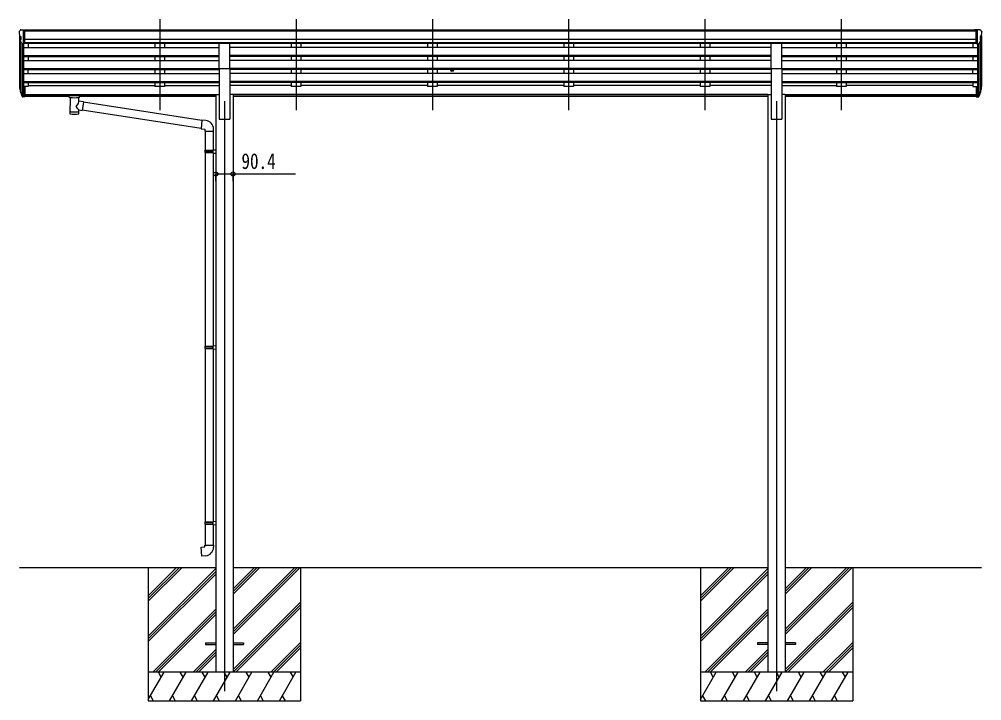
# Model space of a CAD drawing. Units: millimetres, scale not verified. Extents: x -10512 to 10512, y -7425 to 7425.
# Drawn here: x -2028 to 3028, y -3697 to -117 of the extents above; entities that cross this region are included whole.
import ezdxf
from ezdxf.enums import TextEntityAlignment as Align

# ---------------------------------------------------------------- set-up
doc = ezdxf.new("R2010")
doc.units = ezdxf.units.MM
doc.header["$LTSCALE"] = 30
doc.header["$PDMODE"] = 32
doc.header["$PDSIZE"] = 15
for name, color, linetype in [('0-4_YKK_12', 2, 'Continuous'), ('0-5_YKK_13', 4, 'Continuous'), ('0-6_YKK_A1', 4, 'Continuous'), ('0-7_YKK_D', 6, 'Continuous')]:
    doc.layers.add(name, color=color, linetype=linetype)
doc.styles.add('ＭＳ ゴシック', font='')
doc.styles.get('ＭＳ ゴシック').set_extended_font_data('MS Gothic')

msp = doc.modelspace()

# ---------------------------------------------------------------- linework, layer by layer
at = {"layer": '0-4_YKK_12'}
for p, q in [((-1289.79, -117.34), (-1289.79, -594.85)), ((-1289.79, -117.34), (-1289.79, -594.85)), ((-573.79, -117.34), (-573.79, -594.85)), ((-573.79, -117.34), (-573.79, -594.85)), ((142.21, -117.34), (142.21, -594.85)), ((142.21, -117.34), (142.21, -594.85)), ((858.21, -117.34), (858.21, -594.85)), ((858.21, -117.34), (858.21, -594.85)), ((1574.21, -117.34), (1574.21, -594.85)), ((1574.21, -117.34), (1574.21, -594.85)), ((2290.21, -117.34), (2290.21, -594.85)), ((2290.21, -117.34), (2290.21, -594.85)), ((-949.79, -548.17), (-949.79, -3646.74)), ((1950.21, -548.17), (1950.21, -3646.74))]:
    msp.add_line(p, q, dxfattribs=at)
at = {"layer": '0-5_YKK_13'}
for p, q in [((-2027.79, -182.45), (-2027.79, -183.08)), ((-2020.88, -173.65), (-2024.95, -179.46)), ((-2017.79, -173.08), (-2020.12, -173.23)), ((-2017.79, -173.08), (-1999.29, -173.08)), ((-2005.79, -246.07), (-2005.79, -173.08)), ((-1999.29, -173.08), (-1989.29, -173.17)), ((-1999.29, -245.07), (-1999.29, -173.08)), ((-1989.29, -174.69), (-1989.29, -173.17)), ((2999.71, -173.08), (2989.71, -173.17)), ((2989.71, -174.69), (2989.71, -173.17)), ((2999.71, -245.07), (2999.71, -173.08)), ((3018.21, -173.08), (2999.71, -173.08)), ((3006.21, -246.07), (3006.21, -173.08)), ((3018.21, -173.08), (3020.54, -173.23)), ((3021.3, -173.65), (3025.37, -179.46)), ((3028.21, -182.45), (3028.21, -183.08)), ((-2025.26, -204.27), (-2019.94, -207.34)), ((-2013.42, -244.25), (-2022.42, -228.66)), ((-2019.79, -207.6), (-2019.79, -223.87)), ((-2005.79, -246.07), (-2011, -245.75)), ((-1999.29, -245.07), (-2005.79, -245.07)), ((-977.29, -375.51), (-977.29, -243.71)), ((-977.29, -243.71), (-922.29, -243.71)), ((-922.29, -375.51), (-922.29, -243.71)), ((1922.71, -375.51), (1922.71, -243.71)), ((1922.71, -243.71), (1977.71, -243.71)), ((1977.71, -375.51), (1977.71, -243.71)), ((2999.71, -245.07), (3006.21, -245.07)), ((3006.21, -246.07), (3011.42, -245.75)), ((3013.83, -244.25), (3022.83, -228.66)), ((3020.21, -207.6), (3020.21, -223.87)), ((3025.67, -204.27), (3020.36, -207.34)), ((-977.29, -375.51), (-922.29, -375.51)), ((1922.71, -375.51), (1977.71, -375.51)), ((-2024.7, -484.65), (-2020.82, -492.6)), ((-2024.09, -483.28), (-2020.82, -490.34)), ((-2022.38, -495.93), (-2022.04, -500.33)), ((-2022.04, -500.33), (-2013.24, -523.88)), ((-2021.43, -499.77), (-2013.24, -515.95)), ((-2012.23, -514.82), (-2019.98, -499.41)), ((-2005.79, -470.46), (-2005.79, -525.24)), ((-1999.29, -470.46), (-2005.79, -470.46)), ((-1999.29, -470.46), (-1999.29, -524.5)), ((2999.71, -470.46), (2999.71, -524.5)), ((2999.71, -470.46), (3006.21, -470.46)), ((3006.21, -470.46), (3006.21, -525.24)), ((3012.64, -514.82), (3020.4, -499.41)), ((3021.84, -499.77), (3013.65, -515.95)), ((3022.46, -500.33), (3013.65, -523.88)), ((3024.51, -483.28), (3021.24, -490.34)), ((3025.11, -484.65), (3021.24, -492.6)), ((3022.8, -495.93), (3022.46, -500.33)), ((-2005.79, -515.5), (-2010.93, -515.5)), ((-2005.79, -517.3), (-2010.64, -517.3)), ((-2005.79, -525.24), (-2010.64, -525.24)), ((-1999.29, -510.6), (-2005.79, -510.6)), ((-1999.29, -515.48), (-2005.79, -515.48)), ((-1999.29, -524.5), (-2005.79, -524.5)), ((-1781.79, -515.34), (-1781.79, -521.1)), ((-1781.79, -515.53), (-1781.79, -517.07)), ((-1779.79, -514.68), (-1696.79, -514.68)), ((-1779.79, -516.86), (-1696.79, -516.86)), ((-1779.79, -521.76), (-1765.29, -521.76)), ((-1765.29, -527.41), (-1765.29, -520.86)), ((-1761.19, -528.33), (-1761.21, -613.77)), ((-1690.17, -550.98), (-1715.4, -547.07)), ((-1715.39, -547.07), (-1715.39, -528.33)), ((-1711.29, -527.41), (-1711.29, -520.86)), ((-1711.29, -521.76), (-1696.79, -521.76)), ((-1690.17, -550.98), (-1697.2, -596.24)), ((-1694.79, -515.34), (-1694.79, -521.1)), ((-1069.18, -649.38), (-1690.49, -552.99)), ((2999.71, -510.6), (3006.21, -510.6)), ((2999.71, -515.48), (3006.21, -515.48)), ((2999.71, -524.5), (3006.21, -524.5)), ((3006.21, -515.5), (3011.34, -515.5)), ((3006.21, -517.3), (3011.05, -517.3)), ((3006.21, -525.24), (3011.05, -525.24)), ((-1715.38, -613.77), (-1715.4, -593.1)), ((-1715.4, -593.41), (-1697.2, -596.24)), ((-1072.85, -691.31), (-1696.93, -594.5)), ((-1048.18, -649.34), (-1069.02, -647.52)), ((-1053.1, -705.09), (-1007.1, -705.09)), ((-1050.99, -705.09), (-1050.99, -805.81)), ((-1008.99, -705.09), (-1008.99, -803.25)), ((-1007.1, -705.09), (-1007.1, -694.17)), ((-1052.99, -807.81), (-1051.99, -805.81)), ((-1052.99, -807.81), (-1008.99, -807.81)), ((-1052.99, -807.81), (-1052.99, -815.81)), ((-1051.99, -805.81), (-1008.99, -805.81)), ((-1013.47, -807.81), (-1013.9, -805.81)), ((-1010.99, -803.31), (-994.99, -802.84)), ((-1010.99, -805.31), (-1010.99, -803.31)), ((-1010.99, -805.31), (-1008.99, -805.31)), ((-994.99, -802.84), (-994.99, -820.78)), ((-1052.99, -815.81), (-1008.99, -815.81)), ((-1052.99, -815.81), (-1051.99, -817.81)), ((-1051.99, -817.81), (-1008.99, -817.81)), ((-1050.99, -817.81), (-1050.99, -1834.5)), ((-1010.99, -820.31), (-1010.99, -818.31)), ((-1010.99, -820.31), (-994.99, -820.78)), ((-1008.99, -820.37), (-1008.99, -1831.94)), ((-1052.99, -1836.5), (-1051.99, -1834.5)), ((-1052.99, -1836.5), (-1008.99, -1836.5)), ((-1052.99, -1836.5), (-1052.99, -1844.5)), ((-1052.99, -1844.5), (-1008.99, -1844.5)), ((-1052.99, -1844.5), (-1051.99, -1846.5)), ((-1051.99, -1834.5), (-1008.99, -1834.5)), ((-1051.99, -1846.5), (-1008.99, -1846.5)), ((-1050.99, -1846.5), (-1050.99, -2757.18)), ((-1013.47, -1836.5), (-1013.9, -1834.5)), ((-1010.99, -1832), (-994.99, -1831.53)), ((-1010.99, -1834), (-1010.99, -1832)), ((-1010.99, -1834), (-1008.99, -1834)), ((-1010.99, -1849), (-1010.99, -1847)), ((-1010.99, -1849), (-994.99, -1849.47)), ((-1008.99, -1849.05), (-1008.99, -2754.62)), ((-994.99, -1831.53), (-994.99, -1849.47)), ((-1052.99, -2759.18), (-1051.99, -2757.18)), ((-1052.99, -2759.18), (-1008.99, -2759.18)), ((-1052.99, -2759.18), (-1052.99, -2767.18)), ((-1052.99, -2767.18), (-1008.99, -2767.18)), ((-1052.99, -2767.18), (-1051.99, -2769.18)), ((-1051.99, -2757.18), (-1008.99, -2757.18)), ((-1051.99, -2769.18), (-1008.99, -2769.18)), ((-1050.99, -2769.18), (-1050.99, -2879.18)), ((-1013.47, -2759.18), (-1013.9, -2757.18)), ((-1010.99, -2754.68), (-994.99, -2754.21)), ((-1010.99, -2756.68), (-1010.99, -2754.68)), ((-1010.99, -2756.68), (-1008.99, -2756.68)), ((-1010.99, -2771.68), (-1010.99, -2769.68)), ((-1010.99, -2771.68), (-994.99, -2772.15)), ((-1008.99, -2771.74), (-1008.99, -2879.18)), ((-994.99, -2754.21), (-994.99, -2772.15)), ((-1052.99, -2879.18), (-1006.99, -2879.18)), ((-1052.99, -2889.18), (-1052.99, -2879.18)), ((-1006.99, -2879.18), (-1006.99, -2890.1)), ((-1049.79, -3392.24), (-1049.79, -3401.24)), ((-1049.79, -3392.24), (-994.79, -3392.24)), ((-1049.79, -3401.24), (-994.79, -3401.24)), ((-904.79, -3392.24), (-849.79, -3392.24)), ((-904.79, -3401.24), (-849.79, -3401.24)), ((-849.79, -3392.24), (-849.79, -3401.24)), ((1850.21, -3392.24), (1850.21, -3401.24)), ((1905.21, -3392.24), (1850.21, -3392.24)), ((1905.21, -3401.24), (1850.21, -3401.24)), ((2050.21, -3392.24), (1995.21, -3392.24)), ((2050.21, -3401.24), (1995.21, -3401.24)), ((2050.21, -3392.24), (2050.21, -3401.24))]:
    msp.add_line(p, q, dxfattribs=at)
for points in [[(-1781.79, -515.34), (-1781.75, -515.15), (-1781.67, -515.01), (-1781.57, -514.92), (-1781.47, -514.86), (-1781.35, -514.81), (-1781.06, -514.75), (-1780.57, -514.7), (-1780.03, -514.68), (-1779.79, -514.68)], [(-1781.79, -521.1), (-1781.75, -521.29), (-1781.67, -521.43), (-1781.57, -521.52), (-1781.47, -521.59), (-1781.35, -521.63), (-1781.06, -521.69), (-1780.57, -521.74), (-1780.03, -521.76), (-1779.79, -521.76)], [(-1696.79, -514.68), (-1696.44, -514.68), (-1695.91, -514.71), (-1695.46, -514.76), (-1695.16, -514.84), (-1694.99, -514.93), (-1694.87, -515.07), (-1694.8, -515.25), (-1694.79, -515.34)], [(-1696.79, -521.76), (-1696.44, -521.76), (-1695.91, -521.73), (-1695.46, -521.68), (-1695.16, -521.61), (-1694.99, -521.51), (-1694.87, -521.37), (-1694.8, -521.19), (-1694.79, -521.1)], [(-1069.02, -647.52), (-1073.03, -693.34), (-1053.1, -695.09), (-1053.1, -705.09)], [(-1013.47, -807.81), (-1013.47, -815.81), (-1013.9, -817.81)], [(-1010.99, -818.31), (-1008.99, -818.31), (-1008.99, -805.31)], [(-1013.47, -1836.5), (-1013.47, -1844.5), (-1013.9, -1846.5)], [(-1010.99, -1847), (-1008.99, -1847), (-1008.99, -1834)], [(-1013.47, -2759.18), (-1013.47, -2767.18), (-1013.9, -2769.18)], [(-1010.99, -2769.68), (-1008.99, -2769.68), (-1008.99, -2756.68)], [(-1048.07, -2934.93), (-1068.91, -2936.75), (-1072.92, -2890.93), (-1052.99, -2889.18)]]:
    msp.add_lwpolyline(points, dxfattribs=at)
for centre, radius, start, end in [((-2024.79, -182.45), 3, 93, 180), ((-1825.79, -183.08), 202, 180, 184.94904), ((-2020.89, -199.9), 6.18, 185.7035, 224.99897), ((-2020.06, -174.22), 1, 93.5, 145), ((3020.48, -174.22), 1, 35, 86.5), ((3025.21, -182.45), 3, 0, 87), ((3021.3, -199.9), 6.18, 315.00103, 354.2965), ((2826.21, -183.08), 202, 355.05096, 0), ((-2019.82, -227.16), 3, 94.7167, 210), ((-2020.09, -223.87), 0.3, 274.7167, 0), ((-2020.09, -207.6), 0.3, 0, 60), ((-2010.82, -242.75), 3, 210, 266.5), ((3011.23, -242.75), 3, 273.5, 330), ((3020.51, -207.6), 0.3, 120, 180), ((3020.51, -223.87), 0.3, 180, 265.2833), ((3020.24, -227.16), 3, 330, 85.2833), ((-1996.61, -475.54), 29.53, 186.50806, 197.98144), ((-1995.21, -473.78), 30.41, 187.1552, 198.19734), ((2995.62, -473.78), 30.41, 341.80266, 352.8448), ((2997.03, -475.54), 29.53, 342.01856, 353.49194), ((-1052.1, -694.17), 45, 0, 85), ((-1051.99, -2890.1), 45, 275, 0)]:
    msp.add_arc(centre, radius, start, end, dxfattribs=at)
for centre, major_axis, ratio, start_param, end_param in [((-1937.14, -475.97), (-89.06, 1.43), 0.57596, 6.1962358, 6.3678173), ((-1937.93, -469.29), (87.93, 4.42), 0.541684, 3.0659337, 3.2228513), ((-2021.08, -495.93), (1.3, 0), 0.90356, 1.3700892, 3.347195), ((-1935.16, -479.74), (-89.07, 0), 0.90356, 0.2056023, 0.2515348), ((-1935.87, -475.87), (-88.05, 0), 0.90356, 0.2662965, 0.3003836), ((2936.29, -475.87), (88.05, 0), 0.90356, 5.9828017, 6.0168888), ((3021.5, -495.93), (-1.3, 0), 0.90356, 2.9359903, 4.9130961), ((2935.58, -479.74), (89.07, 0), 0.90356, 6.0316505, 6.077583), ((2938.35, -469.29), (-87.93, 4.42), 0.541684, 3.060334, 3.2172517), ((2937.56, -475.97), (89.06, 1.43), 0.57596, 6.1985533, 6.3701348), ((-2010.64, -514.59), (-3, 0), 0.90356, 0.5235988, 1.5707963), ((-2010.64, -522.53), (3, 0), 0.90356, 3.6651914, 4.712389), ((-2010.93, -514.14), (-1.5, 0), 0.90356, 0.5235988, 1.5707963), ((-1779.79, -517.07), (2, 0), 0.109601, 1.5707963, 3.1415927), ((-1738.29, -527.32), (27.06, 0), 0.069685, 3.1415927, 6.2831853), ((-1738.29, -520.86), (27, 0), 0.070066, 6.2831853, 9.424778), ((-1738.3, -573.61), (-22.81, -26.62), 0.234429, 1.6855472, 3.1268519), ((-1727.29, -524.84), (16, 0), 0.361356, 6.2636979, 6.2831853), ((-1696.79, -517.07), (2, 0), 0.109601, 0, 1.5707963), ((3011.05, -514.59), (3, 0), 0.90356, 4.712389, 5.7595865), ((3011.05, -522.53), (-3, 0), 0.90356, 1.5707963, 2.6179939), ((3011.34, -514.14), (1.5, 0), 0.90356, 4.712389, 5.7595865), ((-1738.29, -601.33), (22.91, 0), 0.122865, 3.1415927, 6.2831853), ((-1735.74, -570.97), (20.32, -22.25), 0.045535, 0.0389954, 1.3075346), ((-1738.29, -613.77), (22.92, 0), 0.101955, 3.1415499, 6.2833984)]:
    msp.add_ellipse(centre, major_axis=major_axis, ratio=ratio, start_param=start_param, end_param=end_param, dxfattribs=at)
at = {"layer": '0-6_YKK_A1'}
for p, q in [((2999.71, -174.69), (-1999.29, -174.69)), ((2999.71, -179.9), (-1999.29, -179.9)), ((-2025.79, -203.66), (-2025.79, -470.1)), ((-2020.82, -231.43), (-2020.82, -496.81)), ((-2011.79, -245.59), (-2011.8, -515.24)), ((-2005.79, -246.07), (-2005.79, -470.46)), ((2999.71, -223.44), (-1999.29, -223.44)), ((2999.71, -241.29), (-1999.29, -241.29)), ((-977.29, -244.53), (-1999.29, -244.53)), ((-1980.79, -244.53), (-1980.79, -264.99)), ((-1314.79, -244.53), (-1314.79, -264.99)), ((-1264.79, -244.53), (-1264.79, -264.99)), ((1922.71, -244.53), (-922.29, -244.53)), ((-598.79, -244.53), (-598.79, -264.99)), ((-548.79, -244.53), (-548.79, -264.99)), ((117.21, -244.53), (117.21, -264.99)), ((167.21, -244.53), (167.21, -264.99)), ((833.21, -244.53), (833.21, -264.99)), ((883.21, -244.53), (883.21, -264.99)), ((1549.21, -244.53), (1549.21, -264.99)), ((1599.21, -244.53), (1599.21, -264.99)), ((2999.71, -244.63), (1977.71, -244.63)), ((2265.21, -244.53), (2265.21, -264.99)), ((2315.21, -244.53), (2315.21, -264.99)), ((2981.21, -244.53), (2981.21, -264.99)), ((3006.21, -246.07), (3006.21, -470.46)), ((3012.21, -245.59), (3012.22, -515.24)), ((3021.24, -231.43), (3021.24, -496.81)), ((3026.21, -203.66), (3026.21, -470.1)), ((-2005.79, -264.99), (-977.29, -264.99)), ((1922.71, -264.99), (-922.29, -264.99)), ((1977.71, -264.99), (3006.21, -264.99)), ((-2005.79, -306.87), (-977.29, -306.87)), ((-2005.79, -308.36), (-977.29, -308.36)), ((-2005.79, -312.68), (-977.29, -312.68)), ((-2005.79, -333.48), (-977.29, -333.48)), ((-1980.79, -312.68), (-1980.79, -333.48)), ((-1314.79, -312.68), (-1314.79, -333.48)), ((-1264.79, -312.68), (-1264.79, -333.48)), ((1922.71, -306.87), (-922.29, -306.87)), ((1922.71, -308.36), (-922.29, -308.36)), ((1922.71, -312.68), (-922.29, -312.68)), ((1922.71, -333.48), (-922.29, -333.48)), ((-598.79, -312.68), (-598.79, -333.48)), ((-548.79, -312.68), (-548.79, -333.48)), ((117.21, -312.68), (117.21, -333.48)), ((167.21, -312.68), (167.21, -333.48)), ((833.21, -312.68), (833.21, -333.48)), ((883.21, -312.68), (883.21, -333.48)), ((1549.21, -312.68), (1549.21, -333.48)), ((1599.21, -312.68), (1599.21, -333.48)), ((1977.71, -306.87), (3006.21, -306.87)), ((1977.71, -308.36), (3006.21, -308.36)), ((1977.71, -312.68), (3006.21, -312.68)), ((1977.71, -333.48), (3006.21, -333.48)), ((2265.21, -312.68), (2265.21, -333.48)), ((2315.21, -312.68), (2315.21, -333.48)), ((2981.21, -312.68), (2981.21, -333.48)), ((-2005.79, -375.36), (-977.29, -375.36)), ((-2005.79, -376.85), (-977.29, -376.85)), ((-2005.79, -381.17), (-977.29, -381.17)), ((-2005.79, -401.97), (-977.29, -401.97)), ((-1980.79, -401.97), (-1980.79, -381.17)), ((-1314.79, -381.17), (-1314.79, -401.97)), ((-1264.79, -381.17), (-1264.79, -401.97)), ((-977.29, -375.51), (-977.29, -641.74)), ((1922.71, -375.36), (-922.29, -375.36)), ((-922.29, -375.51), (-922.29, -641.74)), ((1922.71, -376.85), (-922.29, -376.85)), ((1922.71, -381.17), (-922.29, -381.17)), ((1922.71, -401.97), (-922.29, -401.97)), ((-598.79, -381.17), (-598.79, -401.97)), ((-548.79, -381.17), (-548.79, -401.97)), ((117.21, -381.17), (117.21, -401.97)), ((167.21, -381.17), (167.21, -401.97)), ((833.21, -381.17), (833.21, -401.97)), ((883.21, -381.17), (883.21, -401.97)), ((1549.21, -381.17), (1549.21, -401.97)), ((1599.21, -381.17), (1599.21, -401.97)), ((1922.71, -375.51), (1922.71, -641.74)), ((1977.71, -375.36), (3006.21, -375.36)), ((1977.71, -375.51), (1977.71, -641.74)), ((1977.71, -376.85), (3006.21, -376.85)), ((1977.71, -381.17), (3006.21, -381.17)), ((1977.71, -401.97), (3006.21, -401.97)), ((2265.21, -381.17), (2265.21, -401.97)), ((2315.21, -381.17), (2315.21, -401.97)), ((2981.21, -401.97), (2981.21, -381.17)), ((-2005.79, -443.85), (-977.29, -443.85)), ((-2005.79, -445.35), (-977.29, -445.35)), ((-2005.79, -449.66), (-977.29, -449.66)), ((-1980.79, -449.66), (-1980.79, -471.1)), ((-1314.79, -449.66), (-1314.79, -471.1)), ((-1264.79, -449.66), (-1264.79, -471.1)), ((1922.71, -443.85), (-922.29, -443.85)), ((1922.71, -445.35), (-922.29, -445.35)), ((1922.71, -449.66), (-922.29, -449.66)), ((-598.79, -449.66), (-598.79, -471.1)), ((-548.79, -449.66), (-548.79, -471.1)), ((117.21, -449.66), (117.21, -471.1)), ((167.21, -449.66), (167.21, -471.1)), ((833.21, -449.66), (833.21, -471.1)), ((883.21, -449.66), (883.21, -471.1)), ((1549.21, -449.66), (1549.21, -471.1)), ((1599.21, -449.66), (1599.21, -471.1)), ((1977.71, -443.85), (3006.21, -443.85)), ((1977.71, -445.35), (3006.21, -445.35)), ((1977.71, -449.66), (3006.21, -449.66)), ((2265.21, -449.66), (2265.21, -471.1)), ((2315.21, -449.66), (2315.21, -471.1)), ((2981.21, -449.66), (2981.21, -471.1)), ((-1980.79, -471.1), (-1999.29, -471.1)), ((-1980.79, -466.15), (-1314.79, -466.15)), ((-1264.79, -471.1), (-1314.79, -471.1)), ((-1264.79, -466.15), (-977.29, -466.15)), ((-598.79, -466.15), (-922.29, -466.15)), ((-548.79, -471.1), (-598.79, -471.1)), ((117.21, -466.15), (-548.79, -466.15)), ((167.21, -471.1), (117.21, -471.1)), ((833.21, -466.15), (167.21, -466.15)), ((883.21, -471.1), (833.21, -471.1)), ((1549.21, -466.15), (883.21, -466.15)), ((1599.21, -471.1), (1549.21, -471.1)), ((1922.71, -466.15), (1599.21, -466.15)), ((1977.71, -466.15), (2265.21, -466.15)), ((2315.21, -471.1), (2265.21, -471.1)), ((2981.21, -466.15), (2315.21, -466.15)), ((2981.21, -471.1), (2999.71, -471.1)), ((-1999.29, -513.17), (-994.99, -513.17)), ((-1999.29, -514.56), (-994.99, -514.56)), ((-1765.29, -522.25), (-1999.29, -522.25)), ((-994.99, -522.25), (-1711.29, -522.25)), ((-994.99, -512.74), (-994.99, -3546.74)), ((-994.99, -512.74), (-977.29, -512.74)), ((-904.59, -512.74), (-922.29, -512.74)), ((-904.59, -512.74), (-904.59, -3546.74)), ((1905.01, -513.17), (-904.59, -513.17)), ((1905.01, -514.56), (-904.59, -514.56)), ((1905.01, -522.25), (-904.59, -522.25)), ((1905.01, -512.74), (1905.01, -3546.74)), ((1905.01, -512.74), (1922.71, -512.74)), ((1995.41, -512.74), (1977.71, -512.74)), ((1995.41, -512.74), (1995.41, -3546.74)), ((1995.41, -513.17), (2999.71, -513.17)), ((1995.41, -514.56), (2999.71, -514.56)), ((2999.71, -522.25), (1995.41, -522.25)), ((-977.29, -641.74), (-922.29, -641.74)), ((1922.71, -641.74), (1977.71, -641.74)), ((-2025.79, -2996.74), (-994.99, -2996.74)), ((-1349.79, -2996.74), (-1349.79, -3696.74)), ((-1349.79, -3173.87), (-1172.66, -2996.74)), ((-1349.79, -3159.73), (-1186.8, -2996.74)), ((-1349.79, -3145.59), (-1200.94, -2996.74)), ((-1349.79, -3357.72), (-994.99, -3002.92)), ((-1349.79, -3371.86), (-994.99, -3017.06)), ((-1349.79, -3386), (-994.99, -3031.2)), ((-904.59, -2996.74), (1905.01, -2996.74)), ((-904.59, -3349.59), (-551.74, -2996.74)), ((-904.59, -3335.45), (-565.88, -2996.74)), ((-904.59, -3321.31), (-580.02, -2996.74)), ((-904.59, -3137.46), (-763.87, -2996.74)), ((-904.59, -3123.32), (-778.02, -2996.74)), ((-904.59, -3109.17), (-792.16, -2996.74)), ((-549.79, -2996.74), (-549.79, -3696.74)), ((1550.21, -2996.74), (1550.21, -3696.74)), ((1550.21, -3173.87), (1727.34, -2996.74)), ((1550.21, -3159.73), (1713.2, -2996.74)), ((1550.21, -3145.59), (1699.06, -2996.74)), ((1550.21, -3357.72), (1905.01, -3002.92)), ((1550.21, -3371.86), (1905.01, -3017.06)), ((1550.21, -3386), (1905.01, -3031.2)), ((1995.41, -2996.74), (3026.21, -2996.74)), ((1995.41, -3349.59), (2348.26, -2996.74)), ((1995.41, -3335.45), (2334.12, -2996.74)), ((1995.41, -3321.31), (2319.98, -2996.74)), ((1995.41, -3137.46), (2136.13, -2996.74)), ((1995.41, -3123.32), (2121.98, -2996.74)), ((1995.41, -3109.17), (2107.84, -2996.74)), ((2350.21, -2996.74), (2350.21, -3696.74)), ((-904.59, -3533.44), (-549.79, -3178.64)), ((1995.41, -3533.44), (2350.21, -3178.64)), ((-1326.68, -3546.74), (-994.99, -3215.05)), ((-1312.54, -3546.74), (-994.99, -3229.19)), ((-903.76, -3546.74), (-549.79, -3192.78)), ((-889.61, -3546.74), (-549.79, -3206.92)), ((1573.32, -3546.74), (1905.01, -3215.05)), ((1587.46, -3546.74), (1905.01, -3229.19)), ((1996.24, -3546.74), (2350.21, -3192.78)), ((2010.39, -3546.74), (2350.21, -3206.92)), ((-1298.4, -3546.74), (-994.99, -3243.34)), ((1601.6, -3546.74), (1905.01, -3243.34)), ((-1114.55, -3546.74), (-994.99, -3427.18)), ((-705.76, -3546.74), (-549.79, -3390.77)), ((-691.62, -3546.74), (-549.79, -3404.91)), ((-677.48, -3546.74), (-549.79, -3419.05)), ((1785.45, -3546.74), (1905.01, -3427.18)), ((2194.24, -3546.74), (2350.21, -3390.77)), ((2208.38, -3546.74), (2350.21, -3404.91)), ((2222.52, -3546.74), (2350.21, -3419.05)), ((-1100.41, -3546.74), (-994.99, -3441.33)), ((-1086.27, -3546.74), (-994.99, -3455.47)), ((1799.59, -3546.74), (1905.01, -3441.33)), ((1813.73, -3546.74), (1905.01, -3455.47)), ((-549.79, -3546.74), (-1349.79, -3546.74)), ((-1349.79, -3689.94), (-1267.11, -3546.74)), ((-1282.11, -3572.72), (-1297.12, -3546.74)), ((-1238.25, -3696.74), (-1151.64, -3546.74)), ((-1166.64, -3572.72), (-1181.64, -3546.74)), ((-1122.78, -3696.74), (-1036.17, -3546.74)), ((-1051.17, -3572.72), (-1066.18, -3546.74)), ((-1007.31, -3696.74), (-920.7, -3546.74)), ((-935.7, -3572.72), (-950.71, -3546.74)), ((-891.84, -3696.74), (-805.23, -3546.74)), ((-820.23, -3572.72), (-835.23, -3546.74)), ((-776.37, -3696.74), (-689.76, -3546.74)), ((-704.76, -3572.72), (-719.76, -3546.74)), ((-660.9, -3696.74), (-574.29, -3546.74)), ((-604.29, -3546.74), (-589.29, -3572.72)), ((2350.21, -3546.74), (1550.21, -3546.74)), ((1550.21, -3689.94), (1632.89, -3546.74)), ((1617.89, -3572.72), (1602.88, -3546.74)), ((1661.75, -3696.74), (1748.36, -3546.74)), ((1733.36, -3572.72), (1718.36, -3546.74)), ((1777.22, -3696.74), (1863.83, -3546.74)), ((1848.83, -3572.72), (1833.82, -3546.74)), ((1892.69, -3696.74), (1979.3, -3546.74)), ((1964.3, -3572.72), (1949.29, -3546.74)), ((2008.16, -3696.74), (2094.77, -3546.74)), ((2079.77, -3572.72), (2064.77, -3546.74)), ((2123.63, -3696.74), (2210.24, -3546.74)), ((2195.24, -3572.72), (2180.24, -3546.74)), ((2239.1, -3696.74), (2325.71, -3546.74)), ((2295.71, -3546.74), (2310.71, -3572.72)), ((-1338.72, -3670.76), (-1323.72, -3696.74)), ((-1223.25, -3670.76), (-1208.25, -3696.74)), ((-1107.78, -3670.76), (-1092.78, -3696.74)), ((-992.31, -3670.76), (-977.31, -3696.74)), ((-876.84, -3670.76), (-861.84, -3696.74)), ((-761.37, -3670.76), (-746.37, -3696.74)), ((-645.9, -3670.76), (-630.9, -3696.74)), ((1561.28, -3670.76), (1576.28, -3696.74)), ((1676.75, -3670.76), (1691.75, -3696.74)), ((1792.22, -3670.76), (1807.22, -3696.74)), ((1907.69, -3670.76), (1922.69, -3696.74)), ((2023.16, -3670.76), (2038.16, -3696.74)), ((2138.63, -3670.76), (2153.63, -3696.74)), ((2254.1, -3670.76), (2269.1, -3696.74)), ((-1349.79, -3696.74), (-549.79, -3696.74)), ((1550.21, -3696.74), (2350.21, -3696.74))]:
    msp.add_line(p, q, dxfattribs=at)
msp.add_point((245.97, -384.99), dxfattribs=at)
at = {"layer": '0-7_YKK_D'}
for p, q in [((-994.99, -968.4), (-994.99, -929.05)), ((-904.59, -968.4), (-904.59, -929.05))]:
    msp.add_line(p, q, dxfattribs=at)
msp.add_lwpolyline([(-994.99, -930.05), (-904.59, -930.05), (-576.76, -930.05)], dxfattribs=at)
for centre in [(-994.99, -930.05), (-904.59, -930.05)]:
    msp.add_circle(centre, 10.62, dxfattribs=at)

# ---------------------------------------------------------------- texts
at = {"layer": '0-7_YKK_D', "style": 'ＭＳ ゴシック', "width": 0.8}
msp.add_text('90.4', height=82.48, dxfattribs=at).set_placement((-860.43, -928.39), align=Align.BOTTOM_LEFT)

doc.saveas('drawing.dxf')
